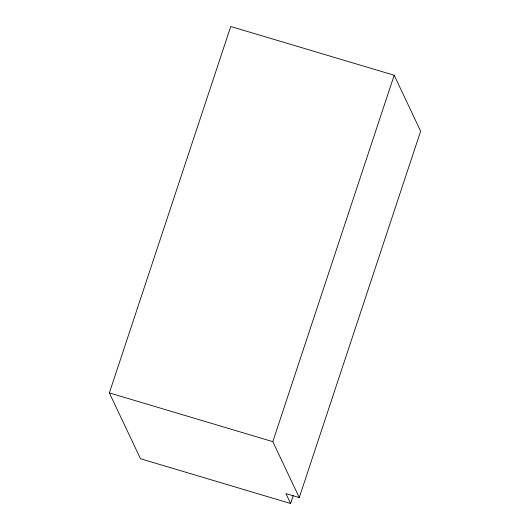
<?xml version="1.0" encoding="UTF-8"?>
<svg xmlns="http://www.w3.org/2000/svg" width="530" height="530" viewBox="0 0 530 530"><rect width="100%" height="100%" fill="white"/><g stroke="black" fill="none" stroke-linecap="round" stroke-linejoin="round"><path stroke-width="0.79" d="M109.366 392.909L230.742 26.5L394.194 75.247L420.634 131.182L299.258 497.591L285.935 493.615L290.606 503.5L140.476 458.728L109.366 392.909L272.817 441.656L299.258 497.591M272.817 441.656L394.194 75.247M290.606 503.5L293.209 495.643"/></g></svg>
